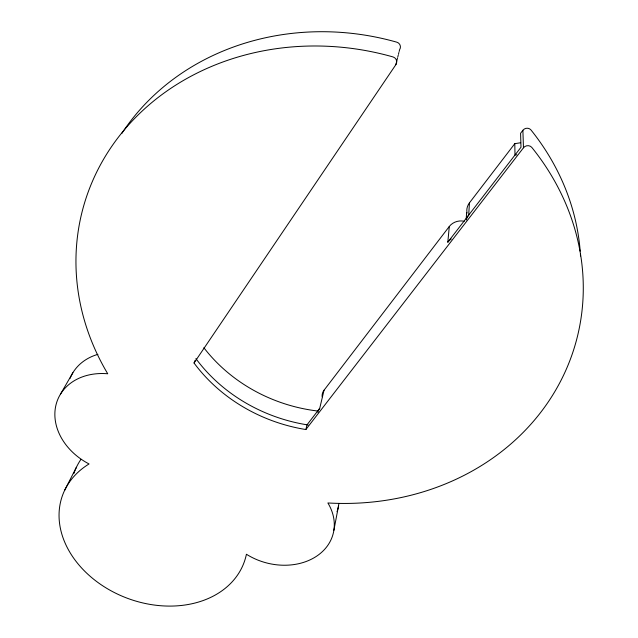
<?xml version="1.0" encoding="UTF-8"?>
<svg xmlns="http://www.w3.org/2000/svg" width="638" height="638" viewBox="0 0 638 638"><rect width="100%" height="100%" fill="white"/><g stroke="black" fill="none" stroke-linecap="round" stroke-linejoin="round"><path stroke-width="0.96" d="M520.672 142.737L514.794 143.67L469.456 202.852L468.683 215.11A14.826 13.446 -4.2 0 0 466.314 220.006M466.226 218.69L466.633 212.51M451.249 239.027A14.554 13.103 -0.5 0 0 447.82 242.185L449.296 226.482A14.188 12.864 -1.4 0 1 464.273 221.266M333.857 530.393L338.579 505.567M317.899 412.435A13.103 10.934 12.8 0 1 319.71 408.376L324.024 390.233L449.296 226.482M194.742 361.355L194.04 363.014A160.218 141.78 14.7 0 0 305.865 429.541L307.038 424.812L319.71 408.376M194.04 363.014L395.855 64.677L396.334 62.747M396.573 61.79L397.522 58.002M397.761 57.069L398.224 55.203M398.455 54.278L398.917 52.444M399.141 51.526L399.595 49.716A5.032 4.968 -14.1 0 0 396.828 42.188A247.512 221.976 14.4 0 0 121.754 133.533M194.853 361.084L195.204 360.255M64.566 490.486L76.385 467.303M60.371 394.348L72.868 372.744M580.189 251.165A247.512 221.976 14.4 0 0 530.999 129.985A5.064 4.681 -17.6 0 0 522.881 130.296L520.584 133.294L520.991 147.25L447.82 242.185M305.865 429.541L523.471 147.785L522.881 130.296M516.74 154.763L514.994 155.034L514.794 143.67M322.15 396.796A12.8 10.782 12.6 0 1 324.024 390.233M308.194 424.996A159.213 141.181 14.7 0 1 195.898 358.612M523.471 147.785A5.232 4.809 -15.5 0 1 531.869 147.49A255.391 226.801 14.6 0 1 556.368 388.949A255.391 226.801 14.6 0 1 327.884 502.967A57.34 45.115 15 0 1 315.579 556.862A57.34 45.115 15 0 1 246.42 554.247A96.777 74.16 20.5 0 1 108.923 589.608A96.777 74.16 20.5 0 1 89.057 463.954A58.808 46.957 24.9 0 1 55.681 406.278A58.808 46.957 24.9 0 1 107.734 373.772A255.391 226.801 14.6 0 1 129.012 124.458A255.391 226.801 14.6 0 1 392.984 56.926A5.2 5.12 -3.5 0 1 395.855 64.677M580.397 254.044A247.512 221.976 14.4 0 1 580.516 255.966M338.842 503.47A55.777 44.477 14.9 0 1 337.031 511.7M73.841 473.619A94.193 73.218 20.6 0 1 80.97 459.344M70.084 378.358A57.165 46.239 25.2 0 1 97.925 354.337M467.056 213.044A14.522 13.239 -5.1 0 1 469.456 202.852M317.604 411.008A156.071 139.291 14.6 0 1 203.865 347.742"/></g></svg>
